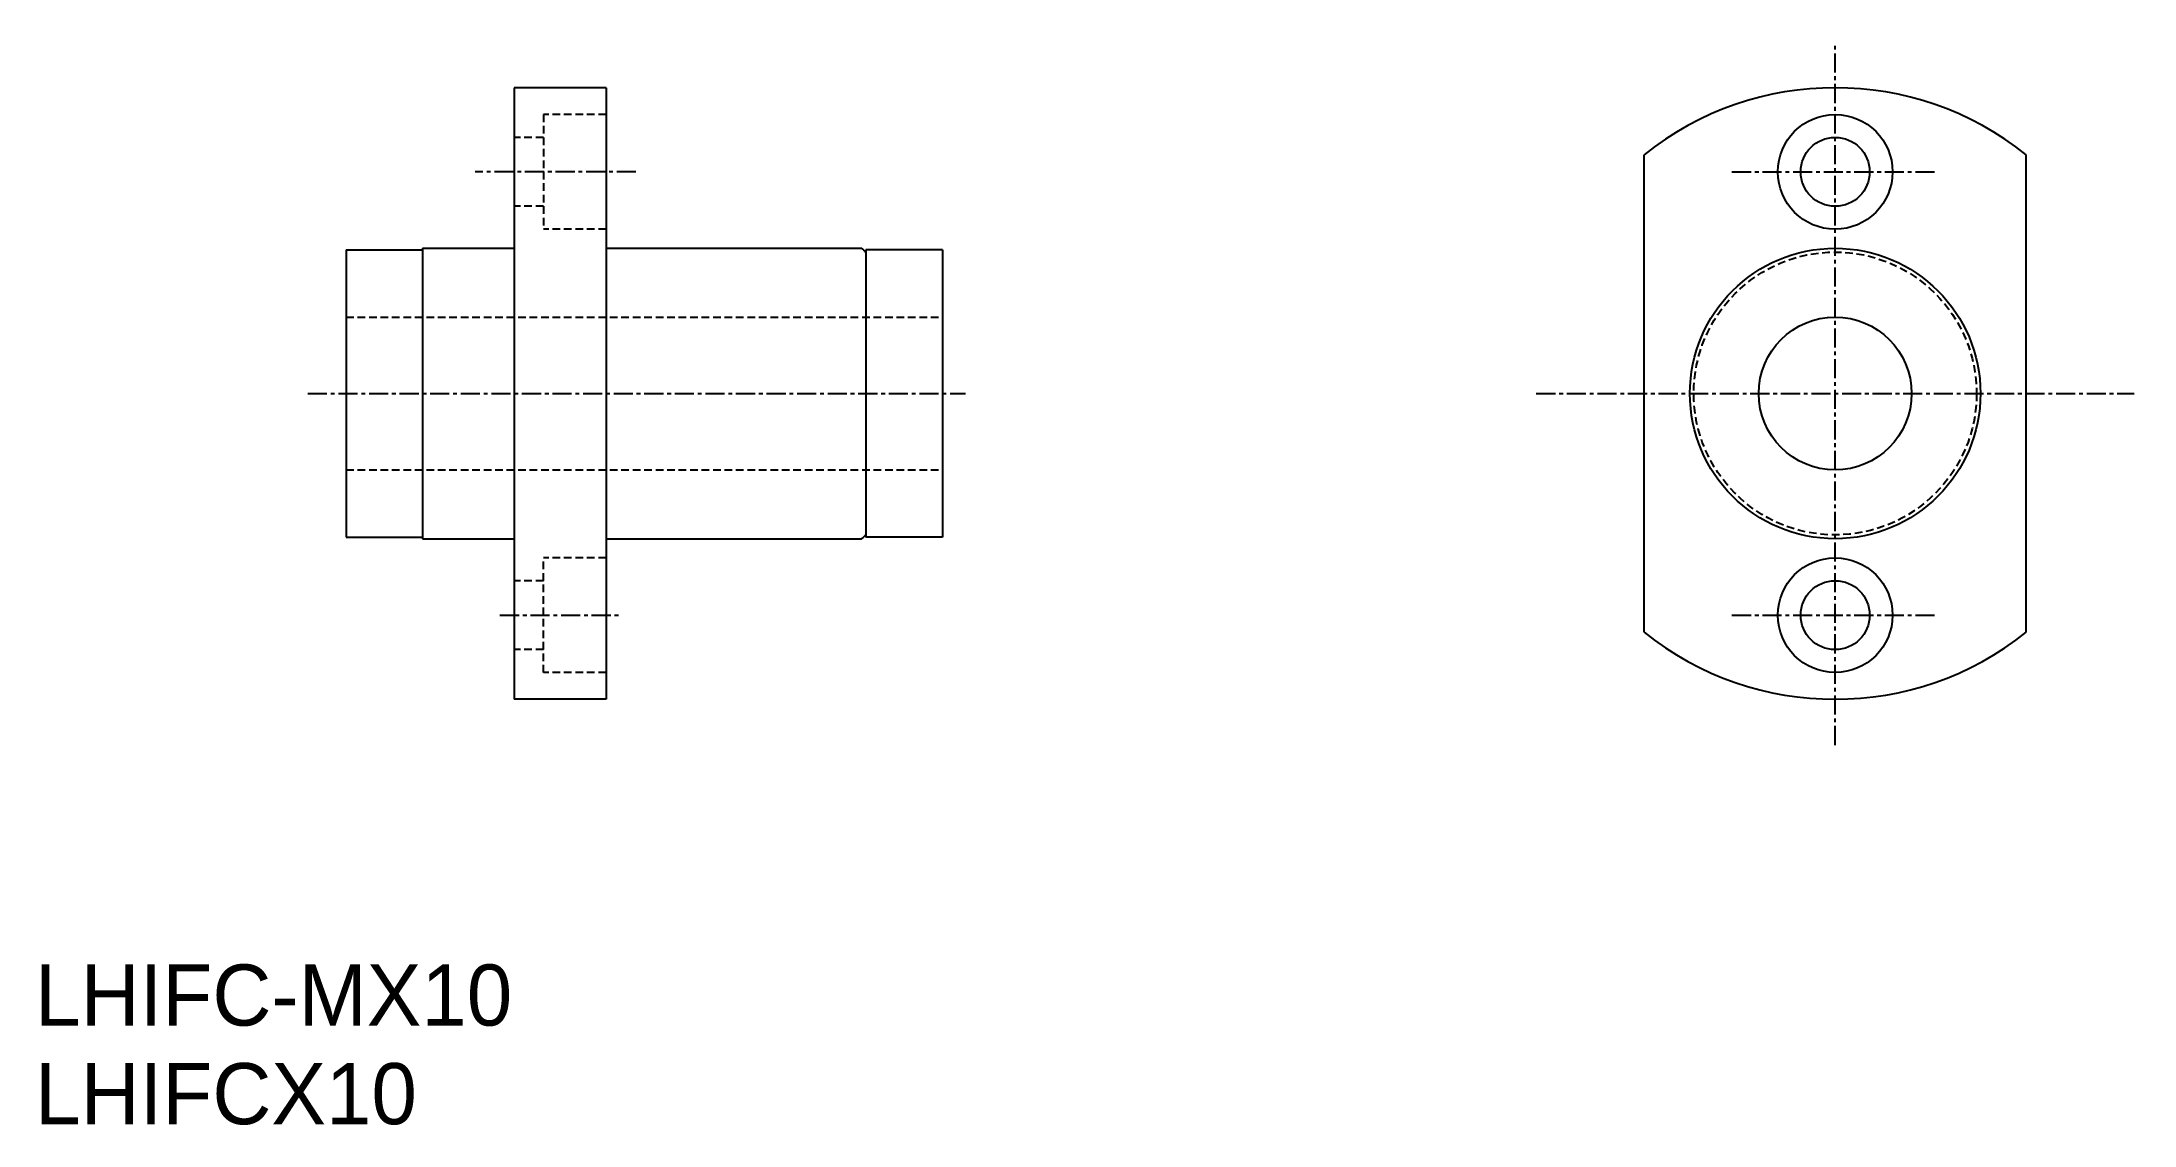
# Model space of a CAD drawing. Extents: x 209 to 346, y 126 to 197.
import ezdxf

# ---------------------------------------------------------------- set-up
doc = ezdxf.new("R2010")
doc.units = 0
doc.linetypes.add('CENTER', pattern=[2, 1.25, -0.25, 0.25, -0.25])
doc.linetypes.add('DASHED', pattern=[0.75, 0.5, -0.25])
doc.layers.get('0').update_dxf_attribs({"linetype": 'CONTINUOUS'})
doc.layers.add('CENTER', color=1, linetype='CENTER')

msp = doc.modelspace()

# ---------------------------------------------------------------- linework, layer by layer
at = {"color": 7, "linetype": 'CONTINUOUS'}
for p, q in [((246.16, 193.87), (240.16, 193.87)), ((240.16, 193.87), (240.16, 153.87)), ((246.16, 193.87), (246.16, 153.87)), ((314.05, 158.26), (314.05, 189.49)), ((339.05, 158.26), (339.05, 189.49)), ((234.16, 183.37), (234.16, 164.37)), ((234.16, 183.37), (240.16, 183.37)), ((246.16, 183.37), (262.87, 183.37)), ((229.16, 183.27), (229.16, 164.47)), ((229.16, 183.27), (234.16, 183.27)), ((263.16, 183.27), (263.16, 164.47)), ((268.16, 183.27), (263.16, 183.27)), ((268.16, 183.27), (268.16, 164.47)), ((229.16, 164.47), (234.16, 164.47)), ((234.16, 164.37), (240.16, 164.37)), ((246.16, 164.37), (262.87, 164.37)), ((268.16, 164.47), (263.16, 164.47)), ((246.16, 153.87), (240.16, 153.87))]:
    msp.add_line(p, q, dxfattribs=at)
at = {"color": 3, "linetype": 'DASHED'}
for p, q in [((246.16, 192.12), (242.06, 192.12)), ((242.06, 192.12), (242.06, 184.62)), ((242.06, 190.62), (240.16, 190.62)), ((242.06, 186.12), (240.16, 186.12)), ((246.16, 184.62), (242.06, 184.62)), ((229.16, 178.87), (268.16, 178.87)), ((229.16, 168.87), (268.16, 168.87)), ((242.06, 155.62), (242.06, 163.12)), ((246.16, 163.12), (242.06, 163.12)), ((242.06, 161.62), (240.16, 161.62)), ((242.06, 157.12), (240.16, 157.12)), ((246.16, 155.62), (242.06, 155.62))]:
    msp.add_line(p, q, dxfattribs=at)
at = {"color": 7, "linetype": 'CONTINUOUS'}
for centre, radius in [((326.55, 188.37), 3.75), ((326.55, 188.37), 2.25), ((326.55, 173.87), 9.5), ((326.55, 173.87), 5), ((326.55, 159.37), 3.75), ((326.55, 159.37), 2.25)]:
    msp.add_circle(centre, radius, dxfattribs=at)
at = {"color": 3, "linetype": 'DASHED'}
msp.add_circle((326.55, 173.87), 9.25, dxfattribs=at)
at = {"color": 7, "linetype": 'CONTINUOUS'}
for centre, radius, start, end in [((326.55, 173.87), 20, 51.3178, 128.6822), ((262.41, 182.6), 0.9, 33.5573, 59.4416), ((262.41, 165.15), 0.9, 300.5584, 326.4427), ((326.55, 173.87), 20, 231.3178, 308.6822)]:
    msp.add_arc(centre, radius, start, end, dxfattribs=at)
at = {"layer": 'CENTER', "color": 1, "linetype": 'CENTER'}
for p, q in [((326.55, 150.87), (326.55, 196.87)), ((248.11, 188.37), (237.61, 188.37)), ((319.8, 188.37), (333.3, 188.37)), ((226.66, 173.87), (269.66, 173.87)), ((307, 173.87), (346.1, 173.87)), ((239.22, 159.37), (247.22, 159.37)), ((319.8, 159.37), (333.3, 159.37))]:
    msp.add_line(p, q, dxfattribs=at)

# ---------------------------------------------------------------- texts
at = {"color": 7, "linetype": 'CONTINUOUS'}
for s, p in [('LHIFC-MX10', (208.82, 132.52)), ('LHIFCX10', (208.82, 126.07))]:
    msp.add_text(s, height=4, dxfattribs=at).set_placement(p)

doc.saveas('drawing.dxf')
